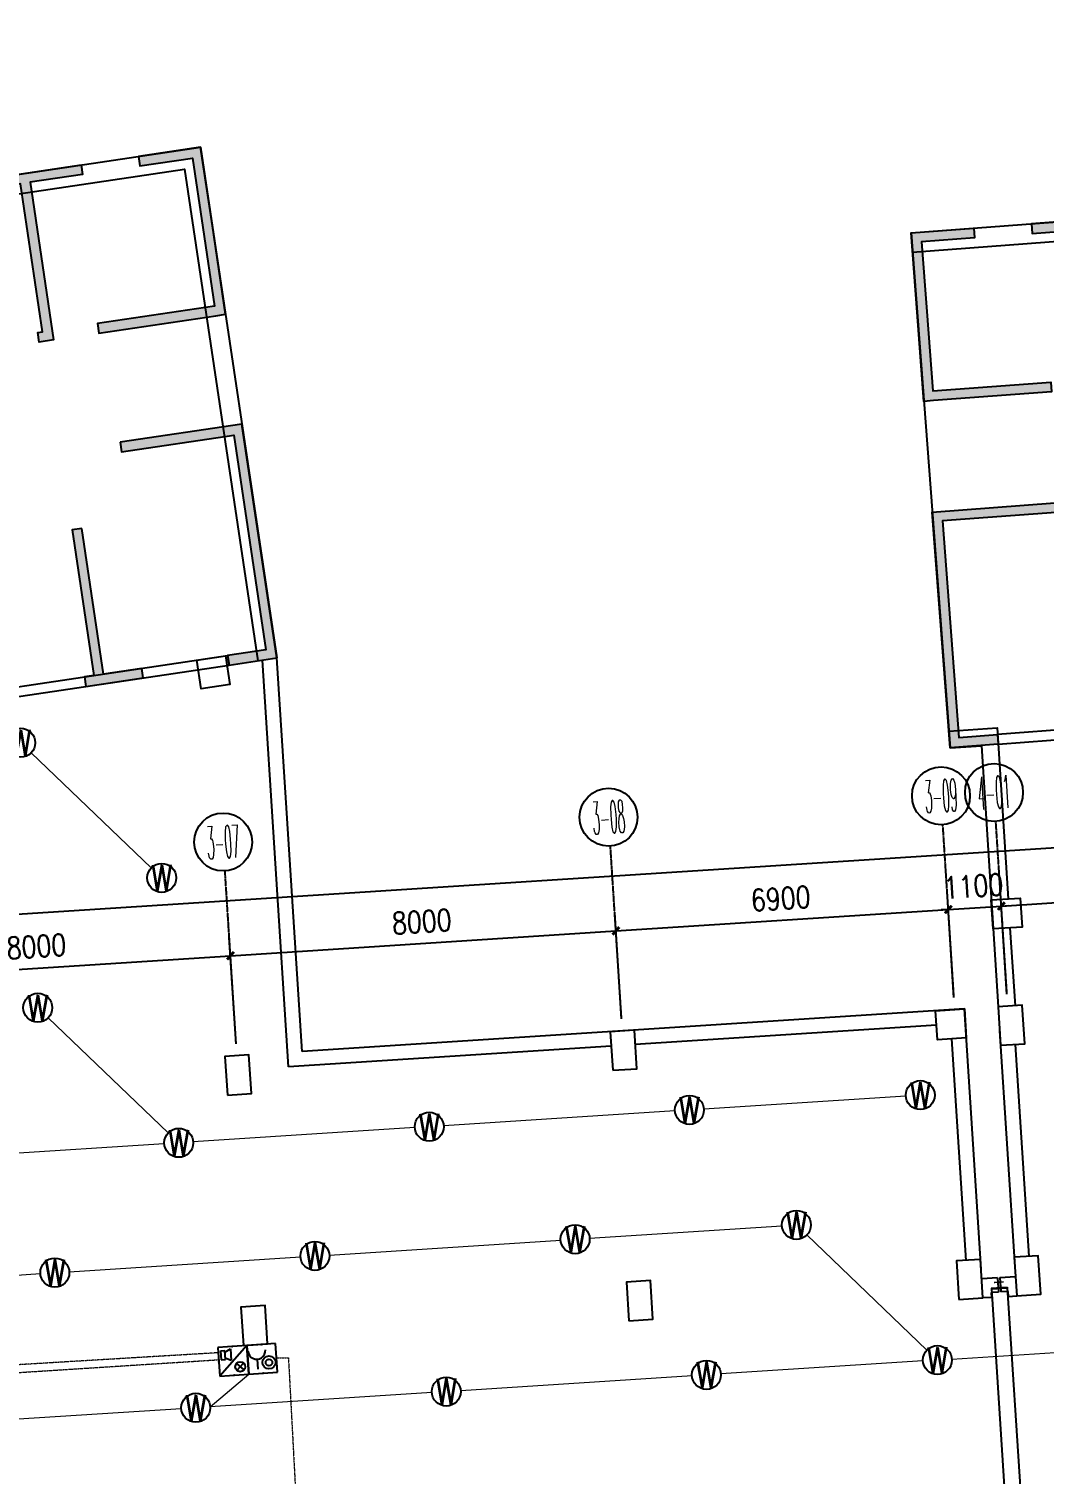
# Model space of a CAD drawing. Extents: x -781653 to 929899, y -292639 to -18670.
# Drawn here: x -158853 to -137825, y -136385 to -106446 of the extents above; entities that cross this region are included whole.
import ezdxf
from ezdxf.enums import TextEntityAlignment as Align

# ---------------------------------------------------------------- set-up
doc = ezdxf.new("R2010")
doc.units = 0
doc.header["$LTSCALE"] = 10
doc.header["$MEASUREMENT"] = 0
doc.linetypes.add('ACAD_ISO11W100', pattern=[33.5, 12, -3, 12, -3, 0.5, -3])
doc.linetypes.add('CENTER', pattern=[2, 1.25, -0.25, 0.25, -0.25])
doc.layers.get('0').update_dxf_attribs({"linetype": 'CONTINUOUS'})
doc.layers.get('Defpoints').update_dxf_attribs({"linetype": 'CONTINUOUS'})
for name, color, linetype in [('AXIS', 3, 'CONTINUOUS'), ('AXIS_TEXT', 7, 'CONTINUOUS'), ('COLU', 1, 'CONTINUOUS'), ('DOTE', 8, 'CENTER'), ('PUB_DIM', 3, 'CONTINUOUS'), ('Q', 7, 'CONTINUOUS'), ('Q-200填充', 252, 'CONTINUOUS'), ('RD-equip', 3, 'CONTINUOUS'), ('STAIR', 9, 'CONTINUOUS'), ('wall', 8, 'CONTINUOUS'), ('结构墙', 7, 'CONTINUOUS')]:
    doc.layers.add(name, color=color, linetype=linetype)
doc.layers.add('RD-line', color=2, linetype='CONTINUOUS', lineweight=0)
doc.layers.get('DOTE').off()
doc.styles.add('_TCH_AXIS', font='COMPLEX', dxfattribs={"bigfont": 'GBCBIG'})
doc.styles.add('COMPLEX', font='COMPLEX')
doc.styles.add('DIM_FONT', font='SIMPLEX', dxfattribs={"width": 0.8, "bigfont": 'HZTXT'})
doc.styles.add('FS1', font='txt4', dxfattribs={"width": 0.8, "bigfont": 'fstxt'})
doc.styles.get("Standard").update_dxf_attribs({"font": 'GBENOR', "bigfont": 'GBCBIG'})
doc.dimstyles.new('DIMN300', dxfattribs={"dimscale": 3, "dimtxt": 300, "dimasz": 100, "dimexe": 250, "dimexo": 300, "dimgap": 150, "dimtad": 1, "dimdec": 0, "dimzin": 0, "dimdsep": 46, "dimtxsty": 'DIM_FONT', "dimblk": 'ARCHTICK', "dimcen": 0.09, "dimclrt": 7, "dimazin": 2, "dimtfac": 1, "dimtdec": 0, "dimtix": 1, "dimtmove": 2, "dimatfit": 3, "dimfxl": 0, "dimtolj": 1, "dimtzin": 0, "dimarcsym": 0})

# ---------------------------------------------------------------- blocks, each defined once
blk = doc.blocks.new('JG003')
at = {"layer": 'Q-200填充'}
h = blk.add_hatch(color=256, dxfattribs=at)
h.paths.add_polyline_path([(23000, -3300), (22900, -3300), (22900, -3500), (23000, -3500), (25300, -3500), (25300, -3085), (25100, -3085), (25100, -3300), (23200, -3300), (23200, -2450), (23200, -2350), (23200, -200), (23200, -200), (23200, 0), (23000, 0), (23000, 0), (20600, 0), (20600, -200), (23000, -200), (23000, -2350), (20800, -2350), (20800, -1825), (20600, -1825), (20600, -3300), (20600, -3300), (20600, -3500), (20700, -3500), (20800, -3500), (20900, -3500), (20900, -3300), (20800, -3300), (20800, -2550), (23000, -2550)])
h.paths.add_polyline_path([(17650, 3900), (17650, 3700), (18400, 3700), (18400, 3600), (18600, 3600), (18600, 3700), (18700, 3700), (18700, 3900), (18600, 3900)])
h.paths.add_polyline_path([(20800, 4000), (20800, 3700), (20600, 3700), (20500, 3700), (20500, 3900), (20600, 3900), (20600, 4000), (20600, 4000), (20600, 4200), (23200, 4200), (23200, 2250), (23200, 2150), (23200, 1100), (23000, 1100), (23000, 2150), (20800, 2150), (20800, 1625), (20600, 1625), (20600, 2350), (21750, 2350), (21950, 2350), (21950, 2350), (23000, 2350), (23000, 4000), (21950, 4000)])
h.paths.add_polyline_path([(25950, -4800), (29200, -4800), (29200, -6600), (29000, -6600), (29000, -5000), (26050, -5000), (26050, -6700), (25850, -6700), (25850, -5000), (24800, -5000), (24400, -5000), (24400, -4800)])
h.paths.add_polyline_path([(21200, -5000), (20800, -5000), (20800, -4800), (22600, -4800), (22600, -5000), (21400, -5000), (21400, -6000), (21200, -6000)])
h.paths.add_polyline_path([(11050, -4800), (7800, -4800), (7800, -6600), (8000, -6600), (8000, -5000), (10950, -5000), (10950, -6700), (11150, -6700), (11150, -5000), (12200, -5000), (12600, -5000), (12600, -4800)])
h.paths.add_polyline_path([(9600, -11800), (9600, -14000), (10000, -14000), (10000, -14200), (9400, -14200), (9400, -11800), (9400, -8700), (10950, -8700), (10950, -8600), (11150, -8600), (11150, -8900), (9600, -8900)])
h.paths.add_polyline_path([(13300, -14000), (12900, -14000), (12900, -14200), (13500, -14200), (13500, -13100), (14300, -13100), (14300, -12900), (13500, -12900), (13500, -11800), (13500, -8900), (13550, -8900), (13550, -8700), (13300, -8700), (13300, -11800)])
h.paths.add_polyline_path([(16900, -12900), (16100, -12900), (16100, -13100), (17100, -13100), (17100, -9900), (17100, -8600), (16900, -8600), (16900, -8700), (14700, -8700), (14700, -7100), (14750, -7100), (14750, -6900), (14500, -6900), (14500, -8900), (16900, -8900), (16900, -9900)])
h.paths.add_polyline_path([(27400, -11800), (27400, -14000), (27000, -14000), (27000, -14200), (27600, -14200), (27600, -11800), (27600, -8700), (26050, -8700), (26050, -8600), (25850, -8600), (25850, -8900), (27400, -8900)])
h.paths.add_polyline_path([(34450, -5800), (34450, -6000), (36800, -6000), (36800, -10500), (36000, -10500), (36000, -10700), (37000, -10700), (37000, -5800)])
h.paths.add_polyline_path([(35700, 0), (35700, -200), (36800, -200), (36800, -1650), (36800, -3300), (34350, -3300), (34350, -3500), (36800, -3500), (37000, -3500), (37000, -1650), (37000, 0)])
h.paths.add_polyline_path([(2550, -5800), (2550, -6000), (200, -6000), (200, -10500), (1000, -10500), (1000, -10700), (0, -10700), (0, -5800)])
h.paths.add_polyline_path([(17150, -3300), (17150, -3500), (16950, -3500), (16950, -3100), (18400, -3100), (18400, -1600), (18600, -1600), (18600, -3500), (18400, -3500), (18400, -3300)])
h.paths.add_polyline_path([(17025, 2400), (17225, 2400), (17225, -1760), (17025, -1760)])
h.paths.add_polyline_path([(2500, 0), (2500, -200), (3600, -200), (3600, -3500), (3900, -3500), (3900, -3300), (3800, -3300), (3800, -200), (4600, -200), (4600, 0)])
h.paths.add_polyline_path([(3600, -7450), (3800, -7450), (3800, -10500), (4000, -10500), (4000, -10700), (2800, -10700), (2800, -10500), (3600, -10500)])
h.paths.add_polyline_path([(34500, 0), (34500, -200), (33400, -200), (33400, -3500), (33100, -3500), (33100, -3300), (33200, -3300), (33200, -200), (32400, -200), (32400, 0)])
h.paths.add_polyline_path([(33400, -7450), (33200, -7450), (33200, -10500), (33000, -10500), (33000, -10700), (34200, -10700), (34200, -10500), (33400, -10500)])
h.paths.add_polyline_path([(6600, -1850), (6800, -1850), (6800, -3300), (7600, -3300), (7600, -3500), (5950, -3500), (5950, -3300), (6600, -3300)])
h.paths.add_polyline_path([(8100, 0), (8700, 0), (8700, -600), (8700, -800), (8700, -3500), (8500, -3500), (8500, -200), (8100, -200)])
h.paths.add_polyline_path([(11700, -600), (11700, -600), (11700, 0), (12400, 0), (12400, -200), (11900, -200), (11900, -1285), (11700, -1285), (11700, -800)], flags=17)
h.paths.add_polyline_path([(13300, 0), (14000, 0), (14000, -3500), (11700, -3500), (11700, -3085), (11900, -3085), (11900, -3300), (13800, -3300), (13800, -200), (13300, -200)])
h.paths.add_polyline_path([(7800, -10500), (7400, -10500), (7400, -10700), (8000, -10700), (8000, -8500), (7800, -8500)])
h.paths.add_polyline_path([(15800, -5000), (16200, -5000), (16200, -4800), (14400, -4800), (14400, -5000), (15600, -5000), (15600, -6000), (15800, -6000)])
h.paths.add_polyline_path([(15600, -6800), (15800, -6800), (15800, -6900), (17100, -6900), (17100, -8000), (16900, -8000), (16900, -7100), (15550, -7100), (15550, -6900), (15600, -6900)])
h.paths.add_polyline_path([(30400, -1850), (30200, -1850), (30200, -3300), (29400, -3300), (29400, -3500), (31050, -3500), (31050, -3300), (30400, -3300)])
h.paths.add_polyline_path([(28900, 0), (28300, 0), (28300, -600), (28300, -800), (28300, -3500), (28500, -3500), (28500, -200), (28900, -200)])
h.paths.add_polyline_path([(25300, -600), (25300, 0), (24600, 0), (24600, -200), (25100, -200), (25100, -1285), (25300, -1285), (25300, -800)], flags=17)
h.paths.add_polyline_path([(29200, -10500), (29600, -10500), (29600, -10700), (29000, -10700), (29000, -8500), (29200, -8500)])
h.paths.add_polyline_path([(23700, -14000), (24100, -14000), (24100, -14200), (23500, -14200), (23500, -13100), (22700, -13100), (22700, -12900), (23500, -12900), (23500, -11800), (23500, -8900), (23450, -8900), (23450, -8700), (23700, -8700), (23700, -11800)])
h.paths.add_polyline_path([(20100, -12900), (20900, -12900), (20900, -13100), (19900, -13100), (19900, -9900), (19900, -8600), (20100, -8600), (20100, -8700), (22300, -8700), (22300, -7100), (22250, -7100), (22250, -6900), (22500, -6900), (22500, -8900), (20100, -8900), (20100, -9900)])
h.paths.add_polyline_path([(21400, -6800), (21200, -6800), (21200, -6900), (19900, -6900), (19900, -8000), (20100, -8000), (20100, -7100), (21450, -7100), (21450, -6900), (21400, -6900)])
h.paths.add_polyline_path([(18400, -7100), (18600, -7100), (18600, -5000), (19300, -5000), (19300, -4800), (17700, -4800), (17700, -5000), (18400, -5000)])
h.paths.add_polyline_path([(16450, 3900), (15650, 3900), (15650, 2000), (15850, 2000), (15850, 3700), (16450, 3700)])
h.paths.add_polyline_path([(15950, -3300), (15850, -3300), (15850, -102), (15850, 0), (15650, 0), (15650, -3500), (15950, -3500)])
h.paths.add_polyline_path([(18600, 500), (18600, 2600), (18400, 2600), (18400, 500)])
h.paths.add_polyline_path([(1300, 0), (1300, -200), (200, -200), (200, -1650), (200, -3300), (2650, -3300), (2650, -3500), (200, -3500), (0, -3500), (0, -1650), (0, 0)])
at = {"layer": 'Q'}
for points in [[(20800, 4000), (20800, 3700), (20600, 3700), (20500, 3700), (20500, 3900), (20600, 3900), (20600, 4000), (20600, 4000), (20600, 4200), (23200, 4200), (23200, 2250), (23200, 2150), (23200, 1100), (23000, 1100), (23000, 2150), (20800, 2150), (20800, 1625), (20600, 1625), (20600, 2350), (21750, 2350), (21750, 2350), (21950, 2350), (21950, 2350), (23000, 2350), (23000, 4000), (21950, 4000), (21950, 4000), (20800, 4000)], [(16450, 3900), (15650, 3900), (15650, 2000), (15850, 2000), (15850, 3700), (16450, 3700), (16450, 3900)], [(15850, 3700), (15850, 3700)], [(15850, 3700), (15850, 3700)], [(18600, 500), (18600, 500), (18600, 2600), (18400, 2600), (18400, 500), (18600, 500), (18600, 500)], [(1300, 0), (1300, -200), (200, -200), (200, -1650), (200, -3300), (2650, -3300), (2650, -3500), (200, -3500), (200, -3500), (0, -3500), (0, -1650), (0, 0), (1300, 0)], [(15950, -3300), (15850, -3300), (15850, -102), (15850, 0), (15650, 0), (15650, -3500), (15950, -3500), (15950, -3300)], [(23000, -3300), (22900, -3300), (22900, -3500), (23000, -3500), (25300, -3500), (25300, -3085), (25100, -3085), (25100, -3300), (23200, -3300), (23200, -2450), (23200, -2350), (23200, -200), (23200, -200), (23200, -200), (23200, 0), (23000, 0), (23000, 0), (20600, 0), (20600, -200), (23000, -200), (23000, -2350), (20800, -2350), (20800, -1825), (20600, -1825), (20600, -3300), (20600, -3300), (20600, -3500), (20700, -3500), (20800, -3500), (20900, -3500), (20900, -3300), (20800, -3300), (20800, -2550), (23000, -2550), (23000, -3300)], [(35700, 0), (35700, -200), (36800, -200), (36800, -1650), (36800, -3300), (34350, -3300), (34350, -3500), (36800, -3500), (36800, -3500), (37000, -3500), (37000, -1650), (37000, 0), (35700, 0)], [(2500, 0), (2500, -200), (3600, -200), (3600, -3500), (3900, -3500), (3900, -3300), (3800, -3300), (3800, -200), (4600, -200), (4600, 0), (2500, 0)], [(8100, 0), (8700, 0), (8700, -600), (8700, -600), (8700, -800), (8700, -800), (8700, -3500), (8500, -3500), (8500, -200), (8100, -200), (8100, 0)], [(13300, 0), (14000, 0), (14000, -3500), (11700, -3500), (11700, -3085), (11900, -3085), (11900, -3300), (13800, -3300), (13800, -200), (13300, -200), (13300, 0)], [(11700, -600), (11700, -600), (11700, 0), (12400, 0), (12400, -200), (11900, -200), (11900, -1285), (11700, -1285), (11700, -800), (11700, -800), (11700, -600)], [(25300, -600), (25300, -600), (25300, 0), (24600, 0), (24600, -200), (25100, -200), (25100, -1285), (25300, -1285), (25300, -800), (25300, -800), (25300, -600)], [(28900, 0), (28300, 0), (28300, -600), (28300, -600), (28300, -800), (28300, -800), (28300, -3500), (28500, -3500), (28500, -200), (28900, -200), (28900, 0)], [(34500, 0), (34500, -200), (33400, -200), (33400, -3500), (33100, -3500), (33100, -3300), (33200, -3300), (33200, -200), (32400, -200), (32400, 0), (34500, 0)], [(17150, -3300), (17150, -3500), (16950, -3500), (16950, -3100), (18400, -3100), (18400, -1600), (18600, -1600), (18600, -3500), (18400, -3500), (18400, -3300), (17150, -3300)], [(6600, -1850), (6800, -1850), (6800, -3300), (7600, -3300), (7600, -3500), (5950, -3500), (5950, -3300), (6600, -3300), (6600, -1850)], [(30400, -1850), (30200, -1850), (30200, -3300), (29400, -3300), (29400, -3500), (31050, -3500), (31050, -3300), (30400, -3300), (30400, -1850)], [(11050, -4800), (7800, -4800), (7800, -6600), (8000, -6600), (8000, -5000), (10950, -5000), (10950, -6700), (11150, -6700), (11150, -5000), (12200, -5000), (12600, -5000), (12600, -4800), (11050, -4800), (11050, -4800)], [(15800, -5000), (16200, -5000), (16200, -4800), (14400, -4800), (14400, -5000), (15600, -5000), (15600, -6000), (15800, -6000), (15800, -5000)], [(18400, -7100), (18600, -7100), (18600, -5000), (19300, -5000), (19300, -4800), (17700, -4800), (17700, -5000), (18400, -5000), (18400, -7100)], [(21200, -5000), (20800, -5000), (20800, -4800), (22600, -4800), (22600, -5000), (21400, -5000), (21400, -6000), (21200, -6000), (21200, -5000)], [(25950, -4800), (29200, -4800), (29200, -6600), (29000, -6600), (29000, -5000), (26050, -5000), (26050, -6700), (25850, -6700), (25850, -5000), (24800, -5000), (24400, -5000), (24400, -4800), (25950, -4800), (25950, -4800)], [(2550, -5800), (2550, -6000), (200, -6000), (200, -10500), (1000, -10500), (1000, -10700), (0, -10700), (0, -5800), (2550, -5800)], [(34450, -5800), (34450, -6000), (36800, -6000), (36800, -10500), (36000, -10500), (36000, -10700), (37000, -10700), (37000, -5800), (34450, -5800)], [(15600, -6800), (15800, -6800), (15800, -6900), (17100, -6900), (17100, -8000), (16900, -8000), (16900, -7100), (15550, -7100), (15550, -6900), (15600, -6900), (15600, -6800)], [(21400, -6800), (21200, -6800), (21200, -6900), (19900, -6900), (19900, -8000), (20100, -8000), (20100, -7100), (21450, -7100), (21450, -6900), (21400, -6900), (21400, -6800)], [(16900, -12900), (16100, -12900), (16100, -13100), (17100, -13100), (17100, -9900), (17100, -8600), (16900, -8600), (16900, -8700), (14700, -8700), (14700, -7100), (14750, -7100), (14750, -6900), (14500, -6900), (14500, -8900), (16900, -8900), (16900, -9900), (16900, -12900)], [(20100, -12900), (20900, -12900), (20900, -13100), (19900, -13100), (19900, -9900), (19900, -8600), (20100, -8600), (20100, -8700), (22300, -8700), (22300, -7100), (22250, -7100), (22250, -6900), (22500, -6900), (22500, -8900), (20100, -8900), (20100, -9900), (20100, -12900)], [(3600, -7450), (3800, -7450), (3800, -10500), (4000, -10500), (4000, -10700), (2800, -10700), (2800, -10500), (3600, -10500), (3600, -7450)], [(33400, -7450), (33200, -7450), (33200, -10500), (33000, -10500), (33000, -10700), (34200, -10700), (34200, -10500), (33400, -10500), (33400, -7450)], [(7800, -10500), (7400, -10500), (7400, -10700), (8000, -10700), (8000, -8500), (7800, -8500), (7800, -10500)], [(29200, -10500), (29600, -10500), (29600, -10700), (29000, -10700), (29000, -8500), (29200, -8500), (29200, -10500)]]:
    blk.add_lwpolyline(points, dxfattribs=at)
for points in [[(17650, 3900), (17650, 3700), (18400, 3700), (18400, 3600), (18600, 3600), (18600, 3700), (18700, 3700), (18700, 3900), (18600, 3900)], [(17025, 2400), (17225, 2400), (17225, -1760), (17025, -1760)], [(9600, -11800), (9600, -14000), (10000, -14000), (10000, -14200), (9400, -14200), (9400, -11800), (9400, -8700), (10950, -8700), (10950, -8600), (11150, -8600), (11150, -8900), (9600, -8900)], [(27400, -11800), (27400, -14000), (27000, -14000), (27000, -14200), (27600, -14200), (27600, -11800), (27600, -8700), (26050, -8700), (26050, -8600), (25850, -8600), (25850, -8900), (27400, -8900)], [(13300, -14000), (12900, -14000), (12900, -14200), (13500, -14200), (13500, -13100), (14300, -13100), (14300, -12900), (13500, -12900), (13500, -11800), (13500, -8900), (13550, -8900), (13550, -8700), (13300, -8700), (13300, -11800)], [(23700, -14000), (24100, -14000), (24100, -14200), (23500, -14200), (23500, -13100), (22700, -13100), (22700, -12900), (23500, -12900), (23500, -11800), (23500, -8900), (23450, -8900), (23450, -8700), (23700, -8700), (23700, -11800)]]:
    blk.add_lwpolyline(points, close=True, dxfattribs=at)
blk = doc.blocks.new('A$C7EC620A8')
at = {"layer": 'COLU'}
for points in [[(193922, 100410), (194516, 100498), (194604, 99905), (194011, 99816)], [(210374, 95441), (210973, 95479), (211011, 94880), (210413, 94842)], [(209219, 93146), (209818, 93184), (209856, 92585), (209258, 92547)], [(210568, 92431), (211067, 92463), (211015, 93261), (210516, 93229), (210568, 92431)], [(202534, 91914), (203033, 91946), (202982, 92744), (202483, 92712), (202534, 91914)], [(194551, 91400), (195050, 91432), (194998, 92231), (194499, 92198), (194551, 91400)], [(210902, 87241), (211401, 87273), (211349, 88072), (210850, 88040), (210902, 87241)], [(209704, 87164), (210203, 87196), (210152, 87995), (209653, 87963), (209704, 87164)], [(202868, 86724), (203367, 86757), (203316, 87555), (202817, 87523), (202868, 86724)], [(194885, 86211), (195384, 86243), (195332, 87041), (194833, 87009), (194885, 86211)]]:
    blk.add_lwpolyline(points, close=True, dxfattribs=at)
at = {"layer": '结构墙', "linetype": 'ByBlock'}
for p, q in [((195820, 91983), (195277, 100410)), ((196100, 92301), (195575, 100454)), ((209818, 93184), (196100, 92301)), ((210164, 87795), (209818, 93184)), ((209238, 92846), (203001, 92445)), ((209852, 87975), (209557, 92566)), ((202502, 92413), (195820, 91983)), ((210502, 87616), (210177, 87596)), ((210552, 87620), (210876, 87641)), ((210378, 87208), (210203, 87196)), ((210727, 87230), (210902, 87241))]:
    blk.add_line(p, q, dxfattribs=at)
at = {"layer": '结构墙'}
for p, q in [((210502, 87616), (210521, 87317)), ((210552, 87620), (210571, 87320)), ((210521, 87317), (210371, 87307)), ((210371, 87307), (210378, 87208)), ((210720, 87330), (210571, 87320)), ((210720, 87330), (210727, 87230))]:
    blk.add_line(p, q, dxfattribs=at)
for points in [[(208714, 109261), (224120, 110425), (223811, 114514), (228747, 114887), (228747, 114887), (228724, 115186), (231716, 115412), (232047, 111025), (245608, 112050), (246415, 101380)], [(208744, 108862), (224549, 110057), (224240, 114145), (229176, 114518), (229153, 114817), (231347, 114983), (231678, 110596), (245240, 111621), (246016, 101350)], [(158980, 94995), (157401, 105578), (172682, 107857), (172077, 111913), (176973, 112643), (176929, 112940), (179896, 113382), (180545, 109030), (193996, 111037), (195575, 100454)], [(159376, 95054), (157856, 105241), (173137, 107521), (172532, 111576), (177428, 112306), (177384, 112603), (179560, 112928), (180209, 108576), (193660, 110582), (195180, 100395)]]:
    blk.add_lwpolyline(points, dxfattribs=at)
at = {"layer": '结构墙', "linetype": 'ByBlock'}
for points in [[(208714, 109261), (209520, 98591)], [(209498, 98941), (210495, 99005), (210723, 95463)], [(209520, 98591), (210169, 98633), (210516, 93229)], [(210762, 94864), (210866, 93251)], [(210548, 92730), (210863, 87840)], [(210867, 92450), (211150, 88059)]]:
    blk.add_lwpolyline(points, dxfattribs=at)
blk = doc.blocks.new('_AXISO')
blk.add_circle((0, 0), 0.5)
at = {"layer": 'AXIS_TEXT', "style": 'COMPLEX', "width": 1.041667}
blk.add_attdef('A', text='', height=0.56, dxfattribs=at).set_placement((-0.25, -0.28), (0.25, -0.28), align=Align.FIT)
blk = doc.blocks.new('_ArchTick')
at = {"color": 0, "linetype": 'ByBlock', "const_width": 0.4}
blk.add_lwpolyline([(-0.5, -0.5), (0.5, 0.5)], dxfattribs=at)
blk = doc.blocks.new('*D203')
at = {"layer": 'Defpoints', "color": 0}
for p in [(218605, 102695), (218751, 100423), (210768, 99909)]:
    blk.add_point(p, dxfattribs=at)
at = {"layer": 'PUB_DIM', "color": 0, "lineweight": -2}
for p, q in [((218722, 100872), (218581, 103069)), ((210622, 102181), (218605, 102695)), ((210739, 100358), (210598, 102555))]:
    blk.add_line(p, q, dxfattribs=at)
at = {"layer": 'PUB_DIM', "color": 0, "lineweight": -2, "xscale": 150, "yscale": 150, "zscale": 150}
for p, rotation in [((218605, 102695), 3.681321670432449), ((210622, 102181), 183.6813216704325)]:
    blk.add_blockref('_ArchTick', p, dxfattribs=dict(at, rotation=rotation))
at = {"layer": 'PUB_DIM', "color": 7, "insert": (214584, 102887), "char_height": 450, "attachment_point": 5, "rotation": 3.6813, "style": 'DIM_FONT'}
blk.add_mtext('\\A1;8000', dxfattribs=at)
blk = doc.blocks.new('*D204')
at = {"layer": 'Defpoints', "color": 0}
for p in [(209524, 102111), (209670, 99839), (202784, 99396)]:
    blk.add_point(p, dxfattribs=at)
at = {"layer": 'PUB_DIM', "color": 0, "lineweight": -2}
for p, q in [((209641, 100288), (209500, 102485)), ((202638, 101668), (209524, 102111)), ((202755, 99845), (202614, 102042))]:
    blk.add_line(p, q, dxfattribs=at)
at = {"layer": 'PUB_DIM', "color": 0, "lineweight": -2, "xscale": 150, "yscale": 150, "zscale": 150}
for p, rotation in [((209524, 102111), 3.681321670431622), ((202638, 101668), 183.6813216704316)]:
    blk.add_blockref('_ArchTick', p, dxfattribs=dict(at, rotation=rotation))
at = {"layer": 'PUB_DIM', "color": 7, "insert": (206052, 102338), "char_height": 450, "attachment_point": 5, "rotation": 3.6813, "style": 'DIM_FONT'}
blk.add_mtext('\\A1;6900', dxfattribs=at)
blk = doc.blocks.new('*D205')
at = {"layer": 'Defpoints', "color": 0}
for p in [(202638, 101668), (202784, 99396), (194801, 98882)]:
    blk.add_point(p, dxfattribs=at)
at = {"layer": 'PUB_DIM', "color": 0, "lineweight": -2}
for p, q in [((202755, 99845), (202614, 102042)), ((194772, 99331), (194631, 101528)), ((194655, 101154), (202638, 101668))]:
    blk.add_line(p, q, dxfattribs=at)
at = {"layer": 'PUB_DIM', "color": 0, "lineweight": -2, "xscale": 150, "yscale": 150, "zscale": 150}
for p, rotation in [((202638, 101668), 3.681321670432335), ((194655, 101154), 183.6813216704323)]:
    blk.add_blockref('_ArchTick', p, dxfattribs=dict(at, rotation=rotation))
at = {"layer": 'PUB_DIM', "color": 7, "insert": (198617, 101860), "char_height": 450, "attachment_point": 5, "rotation": 3.6813, "style": 'DIM_FONT'}
blk.add_mtext('\\A1;8000', dxfattribs=at)
blk = doc.blocks.new('*D206')
at = {"layer": 'Defpoints', "color": 0}
for p in [(194655, 101154), (194801, 98882), (186817, 98368)]:
    blk.add_point(p, dxfattribs=at)
at = {"layer": 'PUB_DIM', "color": 0, "lineweight": -2}
for p, q in [((194772, 99331), (194631, 101528)), ((186788, 98817), (186647, 101014)), ((186671, 100640), (194655, 101154))]:
    blk.add_line(p, q, dxfattribs=at)
at = {"layer": 'PUB_DIM', "color": 0, "lineweight": -2, "xscale": 150, "yscale": 150, "zscale": 150}
for p, rotation in [((194655, 101154), 3.681321670432347), ((186671, 100640), 183.6813216704323)]:
    blk.add_blockref('_ArchTick', p, dxfattribs=dict(at, rotation=rotation))
at = {"layer": 'PUB_DIM', "color": 7, "insert": (190634, 101346), "char_height": 450, "attachment_point": 5, "rotation": 3.6813, "style": 'DIM_FONT'}
blk.add_mtext('\\A1;8000', dxfattribs=at)
blk = doc.blocks.new('*D278')
at = {"layer": 'Defpoints', "color": 0}
for p in [(296371, 108841), (296590, 105431), (146900, 95800)]:
    blk.add_point(p, dxfattribs=at)
at = {"layer": 'PUB_DIM', "color": 0, "lineweight": -2}
for p, q in [((296561, 105880), (296347, 109215)), ((146680, 99210), (296371, 108841)), ((146871, 96249), (146656, 99584))]:
    blk.add_line(p, q, dxfattribs=at)
at = {"layer": 'PUB_DIM', "color": 0, "lineweight": -2, "xscale": 150, "yscale": 150, "zscale": 150}
for p, rotation in [((296371, 108841), 3.681321670432589), ((146680, 99210), 183.6813216704326)]:
    blk.add_blockref('_ArchTick', p, dxfattribs=dict(at, rotation=rotation))
at = {"layer": 'PUB_DIM', "color": 7, "insert": (228434, 104921), "char_height": 450, "attachment_point": 5, "rotation": 3.6813, "style": 'DIM_FONT'}
blk.add_mtext('\\A1;150000', dxfattribs=at)
blk = doc.blocks.new('*D303')
at = {"layer": 'Defpoints', "color": 0}
for p in [(210622, 102181), (209670, 99839), (210768, 99909)]:
    blk.add_point(p, dxfattribs=at)
at = {"layer": 'PUB_DIM', "color": 0, "lineweight": -2}
for p, q in [((209641, 100288), (209500, 102485)), ((210739, 100358), (210598, 102555)), ((209524, 102111), (209374, 102101)), ((209524, 102111), (210622, 102181)), ((210622, 102181), (210771, 102191))]:
    blk.add_line(p, q, dxfattribs=at)
at = {"layer": 'PUB_DIM', "color": 0, "lineweight": -2, "xscale": 150, "yscale": 150, "zscale": 150}
for p, rotation in [((209524, 102111), 3.681321670149132), ((210622, 102181), 183.6813216701491)]:
    blk.add_blockref('_ArchTick', p, dxfattribs=dict(at, rotation=rotation))
at = {"layer": 'PUB_DIM', "color": 7, "insert": (210044, 102595), "char_height": 450, "attachment_point": 5, "rotation": 3.6813, "style": 'DIM_FONT'}
blk.add_mtext('\\A1;1100', dxfattribs=at)
blk = doc.blocks.new('yy')
at = {"layer": 'RD-equip'}
blk.add_circle((0, 0), 200, dxfattribs=at)
at = {"layer": 'RD-equip', "color": 4, "style": 'FS1', "width": 0.8}
blk.add_attdef('Y', text='', height=360, dxfattribs=at).set_placement((0, 0), align=Align.MIDDLE)
blk = doc.blocks.new('$equip$00001630')
for p, q in [((-0.5, 0), (-0.5, -1)), ((0.5, 0), (-0.5, 0)), ((0.5, -1), (0.5, 0)), ((-0.169, -0.5), (-0.169, -0.85)), ((-0.5, -1), (0.5, -1))]:
    blk.add_line(p, q)
for radius in [0.226, 0.113]:
    blk.add_circle((0.227, -0.64), radius)
blk.add_arc((-0.169, -0.2), 0.3, 180, 0)
for p in [(0, 0), (-0.5, -0.5), (0.5, -0.5), (0, -1)]:
    blk.add_point(p)
at = {"flags": 9}
blk.add_attdef('A', (0, 0), '', height=0.00002, dxfattribs=at)
blk.add_attdef('B', text='', height=0.4, dxfattribs=at).set_placement((0.884, -0.7), align=Align.MIDDLE_CENTER)
blk = doc.blocks.new('$equip$00001636')
for p, q in [((0.5, 0), (-0.5, 0)), ((0.5, 0), (-0.5, -1)), ((-0.5, 0), (-0.5, -1)), ((0.5, -1), (0.5, 0)), ((-0.417, -0.135, 0), (-0.417, -0.435, 0)), ((-0.269, -0.135, 0), (-0.417, -0.135, 0)), ((-0.417, -0.435, 0), (-0.269, -0.435, 0)), ((-0.269, -0.185, 0), (-0.069, -0.085, 0)), ((-0.269, -0.435, 0), (-0.269, -0.135, 0)), ((-0.069, -0.485, 0), (-0.269, -0.385, 0)), ((-0.069, -0.085, 0), (-0.069, -0.485, 0)), ((0.105, -0.602), (0.344, -0.841)), ((0.105, -0.841), (0.344, -0.602)), ((-0.5, -1), (0.5, -1))]:
    blk.add_line(p, q)
blk.add_circle((0.225, -0.722), 0.169)
for p in [(0, 0), (-0.5, -0.5), (0.5, -0.5), (0, -1)]:
    blk.add_point(p)
at = {"flags": 9}
blk.add_attdef('A', (0, 0), '', height=0.00002, dxfattribs=at)
blk.add_attdef('B', text='', height=0.4, dxfattribs=at).set_placement((0.884, -0.7), align=Align.MIDDLE_CENTER)
blk = doc.blocks.new('sdfgsdgsdgdsg')
at = {"layer": 'RD-equip', "xscale": 600, "yscale": 600, "zscale": 600, "rotation": 359.9999999999889}
for name, p in [('$equip$00001636', (-300, 600)), ('$equip$00001630', (300, 600))]:
    blk.add_blockref(name, p, dxfattribs=at)
blk = doc.blocks.new('A$C447C5B7F')
at = {"layer": 'AXIS', "linetype": 'ByBlock'}
for p, q in [((210738.9, 100358.3), (210508.6, 103937.7)), ((209641.2, 100287.7), (209410.9, 103867)), ((209641.2, 100287.7), (209410.9, 103867)), ((202755.4, 99844.7), (202525.1, 103424)), ((194771.9, 99331), (194541.6, 102910.3))]:
    blk.add_line(p, q, dxfattribs=at)
ref = blk.add_blockref('_AXISO', (210470.1, 104536.4), dxfattribs=dict(at, xscale=1200, yscale=1200, zscale=1200))
ref.add_attrib('A', '4-01', dxfattribs={"layer": 'AXIS_TEXT', "linetype": 'ByBlock', "height": 678.82, "rotation": 3.68132, "style": '_TCH_AXIS', "width": 0.276316}).set_placement((210153.1, 104175.9), (210830.6, 104219.5), align=Align.FIT)
ref = blk.add_blockref('_AXISO', (209372.3, 104465.8), dxfattribs=dict(at, xscale=1200, yscale=1200, zscale=1200))
ref.add_attrib('A', '3-09', dxfattribs={"layer": 'AXIS_TEXT', "linetype": 'ByBlock', "height": 678.82, "rotation": 3.68132, "style": '_TCH_AXIS', "width": 0.265823}).set_placement((209055.4, 104105.3), (209732.8, 104148.9), align=Align.FIT)
ref = blk.add_blockref('_AXISO', (202486.6, 104022.8), dxfattribs=dict(at, xscale=1200, yscale=1200, zscale=1200))
ref.add_attrib('A', '3-08', dxfattribs={"layer": 'AXIS_TEXT', "linetype": 'ByBlock', "height": 678.82, "rotation": 3.68132, "style": '_TCH_AXIS', "width": 0.265823}).set_placement((202169.7, 103662.3), (202847.1, 103705.8), align=Align.FIT)
ref = blk.add_blockref('_AXISO', (194503.1, 103509.1), dxfattribs=dict(at, xscale=1200, yscale=1200, zscale=1200))
ref.add_attrib('A', '3-07', dxfattribs={"layer": 'AXIS_TEXT', "linetype": 'ByBlock', "height": 678.82, "rotation": 3.68132, "style": '_TCH_AXIS', "width": 0.265823}).set_placement((194186.2, 103148.6), (194863.6, 103192.2), align=Align.FIT)
at = {"layer": 'PUB_DIM'}
dim = blk.add_linear_dim(base=(296370.9, 108840.7), p1=(146899.8, 95800), p2=(296590.3, 105431.1), angle=3.68132, dimstyle='DIMN300', override={"dimscale": 1.5}, dxfattribs=at)
dim.commit()
dim.dimension.update_dxf_attribs({"geometry": '*D278', "text_midpoint": (228434.3, 104920.6), "dimtype": 129})
for p1, p2, picture, middle in [((210767.8, 99909.3), (218751.3, 100422.9), '*D203', (214584.5, 102887.1)), ((209670, 99838.6), (210767.8, 99909.3), '*D303', (210043.8, 102595)), ((202784.3, 99395.6), (209670, 99838.6), '*D204', (206052.1, 102338.1)), ((194800.8, 98882), (202784.3, 99395.6), '*D205', (198617.5, 101859.8)), ((186817.3, 98368.3), (194800.8, 98882), '*D206', (190634, 101346.1))]:
    dim = blk.add_aligned_dim(p1=p1, p2=p2, distance=2276.6, dimstyle='DIMN300', override={"dimscale": 1.5}, dxfattribs=at)
    dim.commit()
    dim.dimension.update_dxf_attribs({"geometry": picture, "text_midpoint": middle})

msp = doc.modelspace()

# ---------------------------------------------------------------- linework, layer by layer
at = {"layer": 'RD-line'}
for p, q in [((-158805.5, -121442.4), (-156318.9, -123825.8)), ((-158452.4, -126931.1), (-155965.7, -129314.5)), ((-140687.8, -128553), (-144871.6, -128822.2)), ((-145470.4, -128860.7), (-150260.5, -129168.9)), ((-150859.3, -129207.5), (-155449.8, -129502.8)), ((-156048.5, -129541.3), (-160838.6, -129849.5)), ((-147238.7, -131499.4), (-143254.4, -131243.1)), ((-152627.6, -131846.1), (-147837.5, -131537.9)), ((-142738.5, -131431.4), (-140251.8, -133814.8)), ((-158016.4, -132192.9), (-153226.3, -131884.7)), ((-163205.7, -132526.7), (-158615.2, -132231.4)), ((-140334.6, -134041.7), (-144518.5, -134310.9)), ((-139735.9, -134003.1), (-137110, -133834.2)), ((-155096.6, -134991.5), (-154299.6, -134316.7)), ((-145117.3, -134349.4), (-149907.4, -134657.6)), ((-150506.1, -134696.1), (-155096.6, -134991.5)), ((-155695.4, -135030), (-160485.5, -135338.2))]:
    msp.add_line(p, q, dxfattribs=at)
at = {"layer": 'RD-line', "color": 1, "linetype": 'ACAD_ISO11W100', "ltscale": 0.05}
for p, q in [((-186065.2, -136008.1), (-154922.1, -134015.3)), ((-154932.2, -133871.2), (-172109.2, -134901.9)), ((-153721.9, -133975.7), (-153477.1, -133976.2)), ((-153477.1, -133976.2), (-152555.8, -151238.1))]:
    msp.add_line(p, q, dxfattribs=at)
at = {"layer": 'STAIR'}
for p, q in [((-138917.7, -132534.4, 0), (-138588.4, -132513.2, 0)), ((-138917.7, -132534.4, 0), (-138916.7, -132549.4, 0)), ((-138916.7, -132549.4, 0), (-138587.4, -132528.2, 0)), ((-138916.7, -132549.4, 0), (-138528.3, -138587, 0)), ((-138588.4, -132513.2, 0), (-138587.4, -132528.2, 0)), ((-138587.4, -132528.2, 0), (-138198.9, -138565.8, 0))]:
    msp.add_line(p, q, dxfattribs=at)
at = {"layer": 'STAIR', "const_width": 30, "elevation": 0}
msp.add_lwpolyline([(-138660.6, -132402.6), (-138860.2, -132415.5)], dxfattribs=at)
at = {"layer": 'wall'}
for p, q in [((-130215.4, -120417.9), (-138790.9, -121066.1)), ((-138775.8, -121265.5), (-130399.7, -120632.4))]:
    msp.add_line(p, q, dxfattribs=at)
for points in [[(-170998.5, -124280.5), (-166547.8, -123616.6), (-166385.5, -124704.5), (-162726, -124158.6), (-163050.6, -121982.7), (-163242.4, -120696.9), (-154736.5, -119428.1)], [(-170969, -124478.3), (-166716.1, -123843.9), (-166553.8, -124931.8), (-162498.6, -124326.9), (-162852.7, -121953.2), (-163015, -120865.2), (-154707, -119625.9)]]:
    msp.add_lwpolyline(points, dxfattribs=at)

# ---------------------------------------------------------------- block references
at = {"layer": 'DOTE'}
msp.add_blockref('A$C447C5B7F', (-349332.1, -226799.4), dxfattribs=at)
at = {"layer": 'Q-200填充'}
for p, rotation in [((-140579.4, -110671.3), 4.322157488046935), ((-191891.7, -114354.5), 8.48448379855194)]:
    msp.add_blockref('JG003', p, dxfattribs=dict(at, rotation=rotation))
at = {"layer": 'RD-equip', "xscale": 1.5, "yscale": 1.5, "zscale": 1.5}
for p in [(-159022.1, -121234.8), (-156102.3, -124033.4), (-158668.9, -126723.5), (-140388.4, -128533.8), (-145171, -128841.5), (-150559.9, -129188.2), (-155749.1, -129522.1), (-142955.1, -131223.8), (-147538.1, -131518.7), (-152927, -131865.4), (-158315.8, -132212.1), (-140035.3, -134022.4), (-144817.9, -134330.1), (-150206.7, -134676.8), (-155396, -135010.7)]:
    msp.add_blockref('yy', p, dxfattribs=at).add_auto_attribs({'Y': 'W'})
at = {"layer": 'RD-line', "rotation": 3.994808700957096}
msp.add_blockref('sdfgsdgsdgdsg', (-154299.6, -134316.7), dxfattribs=at)
at = {"layer": '结构墙'}
msp.add_blockref('A$C7EC620A8', (-349293.1, -219932.3), dxfattribs=at)

doc.saveas('drawing.dxf')
